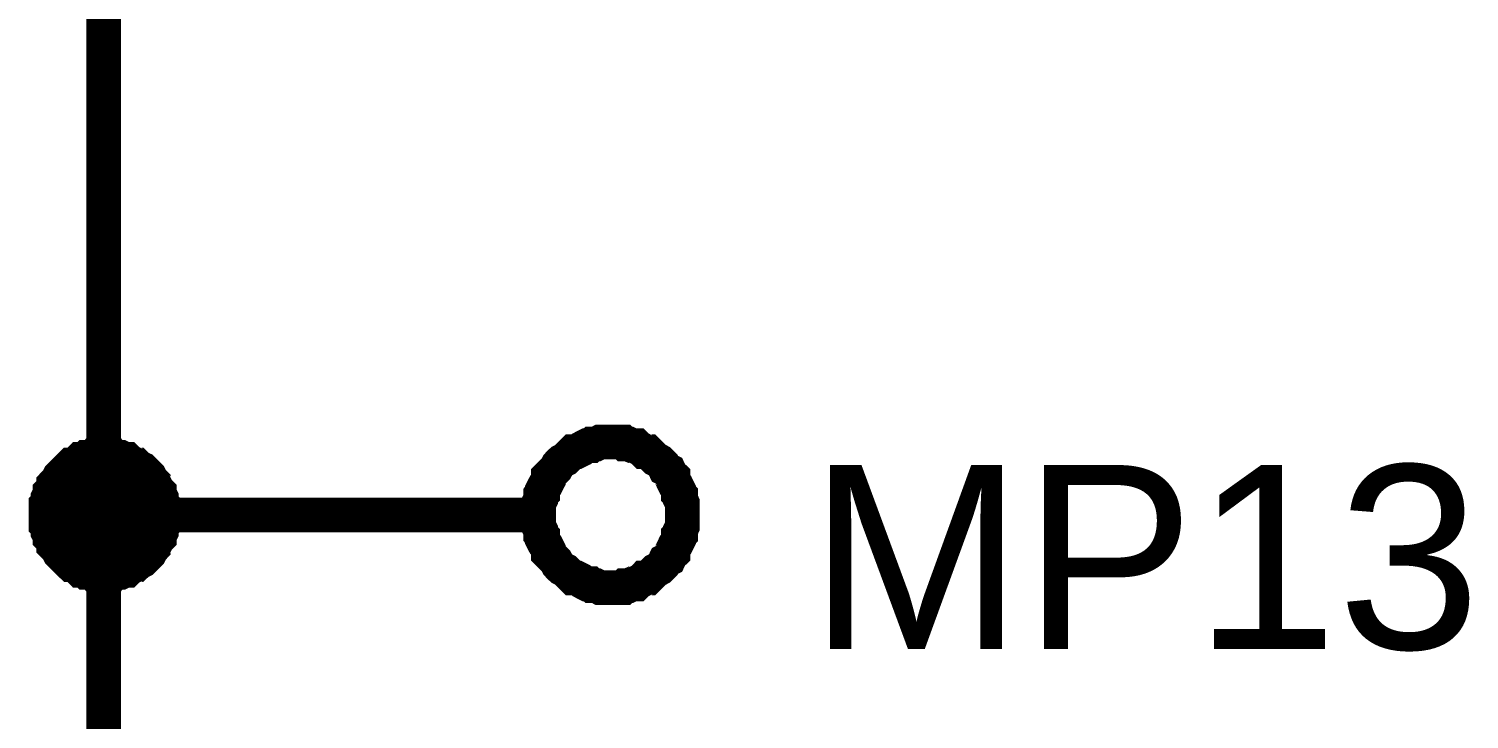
# Model space of a CAD drawing. Header units: millimetres. Extents: x -2024 to 917, y -725 to 13.
# Drawn here: x 336.49 to 348.93, y -193.05 to -187.09 of the extents above; entities that cross this region are included whole.
import ezdxf

# ---------------------------------------------------------------- set-up
doc = ezdxf.new("R2010")
doc.units = ezdxf.units.MM
doc.layers.add('Sheet', color=255, linetype='Continuous')
doc.styles.get("Standard").update_dxf_attribs({"font": 'arial.ttf'})

msp = doc.modelspace()

# ---------------------------------------------------------------- linework, layer by layer
at = {"layer": 'Sheet'}
for points, const_width in [([(337.136, -193.787), (337.136, -191.287), (337.136, -186.286), (337.136, -181.285)], 0.3), ([(340.893, -191.287), (340.893, -191.253), (340.893, -191.22), (340.893, -191.187), (340.91, -191.154), (340.91, -191.121), (340.926, -191.104), (340.926, -191.071), (340.943, -191.038), (340.959, -191.022), (340.976, -190.989), (340.976, -190.955), (340.992, -190.939), (341.025, -190.906), (341.042, -190.889), (341.059, -190.856), (341.075, -190.839), (341.092, -190.823), (341.125, -190.806), (341.141, -190.79), (341.174, -190.757), (341.191, -190.74), (341.224, -190.74), (341.257, -190.724), (341.274, -190.707), (341.307, -190.69), (341.34, -190.69), (341.357, -190.674), (341.39, -190.674), (341.423, -190.657), (341.456, -190.657), (341.489, -190.657), (341.522, -190.657)], 0.3), ([(341.522, -190.657), (341.489, -190.657), (341.456, -190.657), (341.423, -190.657), (341.39, -190.674), (341.357, -190.674), (341.34, -190.69), (341.307, -190.69), (341.274, -190.707), (341.257, -190.724), (341.224, -190.74), (341.191, -190.74), (341.174, -190.757), (341.141, -190.79), (341.125, -190.806), (341.092, -190.823), (341.075, -190.839), (341.059, -190.856), (341.042, -190.889), (341.025, -190.906), (340.992, -190.939), (340.976, -190.955), (340.976, -190.989), (340.959, -191.022), (340.943, -191.038), (340.926, -191.071), (340.926, -191.104), (340.91, -191.121), (340.91, -191.154), (340.893, -191.187), (340.893, -191.22), (340.893, -191.253), (340.893, -191.287)], 0.3), ([(341.522, -190.657), (341.555, -190.657), (341.588, -190.657), (341.621, -190.657), (341.638, -190.674), (341.671, -190.674), (341.704, -190.69), (341.737, -190.69), (341.754, -190.707), (341.787, -190.724), (341.803, -190.74), (341.836, -190.74), (341.853, -190.757), (341.886, -190.79), (341.903, -190.806), (341.936, -190.823), (341.952, -190.839), (341.969, -190.856), (341.985, -190.889), (342.019, -190.906), (342.035, -190.939), (342.052, -190.955), (342.052, -190.989), (342.068, -191.022), (342.085, -191.038), (342.101, -191.071), (342.101, -191.104), (342.118, -191.121), (342.118, -191.154), (342.134, -191.187), (342.134, -191.22), (342.134, -191.253), (342.134, -191.287)], 0.3), ([(342.134, -191.287), (342.134, -191.253), (342.134, -191.22), (342.134, -191.187), (342.118, -191.154), (342.118, -191.121), (342.101, -191.104), (342.101, -191.071), (342.085, -191.038), (342.068, -191.022), (342.052, -190.989), (342.052, -190.955), (342.035, -190.939), (342.019, -190.906), (341.985, -190.889), (341.969, -190.856), (341.952, -190.839), (341.936, -190.823), (341.903, -190.806), (341.886, -190.79), (341.853, -190.757), (341.836, -190.74), (341.803, -190.74), (341.787, -190.724), (341.754, -190.707), (341.737, -190.69), (341.704, -190.69), (341.671, -190.674), (341.638, -190.674), (341.621, -190.657), (341.588, -190.657), (341.555, -190.657), (341.522, -190.657)], 0.3), ([(336.639, -191.287), (336.639, -191.253), (336.639, -191.237), (336.639, -191.204), (336.656, -191.187), (336.656, -191.154), (336.656, -191.138), (336.673, -191.104), (336.673, -191.088), (336.689, -191.071), (336.706, -191.038), (336.706, -191.022), (336.722, -191.005), (336.739, -190.989), (336.755, -190.955), (336.772, -190.939), (336.788, -190.922), (336.805, -190.906), (336.822, -190.889), (336.838, -190.873), (336.855, -190.856), (336.871, -190.856), (336.904, -190.839), (336.921, -190.823), (336.937, -190.806), (336.97, -190.806), (336.987, -190.79), (337.004, -190.79), (337.037, -190.79), (337.053, -190.773), (337.086, -190.773), (337.103, -190.773), (337.136, -190.773)], 0.3), ([(336.639, -191.287), (336.639, -191.253), (336.639, -191.237), (336.639, -191.204), (336.656, -191.187), (336.656, -191.154), (336.656, -191.138), (336.673, -191.104), (336.673, -191.088), (336.689, -191.071), (336.706, -191.038), (336.706, -191.022), (336.722, -191.005), (336.739, -190.989), (336.755, -190.955), (336.772, -190.939), (336.788, -190.922), (336.805, -190.906), (336.822, -190.889), (336.838, -190.873), (336.855, -190.856), (336.871, -190.856), (336.904, -190.839), (336.921, -190.823), (336.937, -190.806), (336.97, -190.806), (336.987, -190.79), (337.004, -190.79), (337.037, -190.79), (337.053, -190.773), (337.086, -190.773), (337.103, -190.773), (337.136, -190.773)], 0.3), ([(336.639, -191.287), (336.639, -191.253), (336.639, -191.237), (336.639, -191.204), (336.656, -191.187), (336.656, -191.154), (336.656, -191.138), (336.673, -191.104), (336.673, -191.088), (336.689, -191.071), (336.706, -191.038), (336.706, -191.022), (336.722, -191.005), (336.739, -190.989), (336.755, -190.955), (336.772, -190.939), (336.788, -190.922), (336.805, -190.906), (336.822, -190.889), (336.838, -190.873), (336.855, -190.856), (336.871, -190.856), (336.904, -190.839), (336.921, -190.823), (336.937, -190.806), (336.97, -190.806), (336.987, -190.79), (337.004, -190.79), (337.037, -190.79), (337.053, -190.773), (337.086, -190.773), (337.103, -190.773), (337.136, -190.773)], 0.3), ([(336.639, -191.287), (336.639, -191.253), (336.639, -191.237), (336.639, -191.204), (336.656, -191.187), (336.656, -191.154), (336.656, -191.138), (336.673, -191.104), (336.673, -191.088), (336.689, -191.071), (336.706, -191.038), (336.706, -191.022), (336.722, -191.005), (336.739, -190.989), (336.755, -190.955), (336.772, -190.939), (336.788, -190.922), (336.805, -190.906), (336.822, -190.889), (336.838, -190.873), (336.855, -190.856), (336.871, -190.856), (336.904, -190.839), (336.921, -190.823), (336.937, -190.806), (336.97, -190.806), (336.987, -190.79), (337.004, -190.79), (337.037, -190.79), (337.053, -190.773), (337.086, -190.773), (337.103, -190.773), (337.136, -190.773)], 0.3), ([(337.136, -190.773), (337.136, -190.773)], 0.3), ([(337.136, -190.773), (337.169, -190.773), (337.186, -190.773), (337.219, -190.773), (337.235, -190.79), (337.268, -190.79), (337.285, -190.79), (337.318, -190.806), (337.335, -190.806), (337.351, -190.823), (337.384, -190.839), (337.401, -190.856), (337.417, -190.856), (337.434, -190.873), (337.467, -190.889), (337.484, -190.906), (337.5, -190.922), (337.517, -190.939), (337.533, -190.955), (337.55, -190.989), (337.566, -191.005), (337.566, -191.022), (337.583, -191.038), (337.599, -191.071), (337.616, -191.088), (337.616, -191.104), (337.633, -191.138), (337.633, -191.154), (337.633, -191.187), (337.649, -191.204), (337.649, -191.237), (337.649, -191.253), (337.649, -191.287)], 0.3), ([(337.136, -190.773), (337.136, -190.773)], 0.3), ([(337.136, -190.773), (337.169, -190.773), (337.186, -190.773), (337.219, -190.773), (337.235, -190.79), (337.268, -190.79), (337.285, -190.79), (337.318, -190.806), (337.335, -190.806), (337.351, -190.823), (337.384, -190.839), (337.401, -190.856), (337.417, -190.856), (337.434, -190.873), (337.467, -190.889), (337.484, -190.906), (337.5, -190.922), (337.517, -190.939), (337.533, -190.955), (337.55, -190.989), (337.566, -191.005), (337.566, -191.022), (337.583, -191.038), (337.599, -191.071), (337.616, -191.088), (337.616, -191.104), (337.633, -191.138), (337.633, -191.154), (337.633, -191.187), (337.649, -191.204), (337.649, -191.237), (337.649, -191.253), (337.649, -191.287)], 0.3), ([(337.136, -190.773), (337.136, -190.773)], 0.3), ([(337.136, -190.773), (337.169, -190.773), (337.186, -190.773), (337.219, -190.773), (337.235, -190.79), (337.268, -190.79), (337.285, -190.79), (337.318, -190.806), (337.335, -190.806), (337.351, -190.823), (337.384, -190.839), (337.401, -190.856), (337.417, -190.856), (337.434, -190.873), (337.467, -190.889), (337.484, -190.906), (337.5, -190.922), (337.517, -190.939), (337.533, -190.955), (337.55, -190.989), (337.566, -191.005), (337.566, -191.022), (337.583, -191.038), (337.599, -191.071), (337.616, -191.088), (337.616, -191.104), (337.633, -191.138), (337.633, -191.154), (337.633, -191.187), (337.649, -191.204), (337.649, -191.237), (337.649, -191.253), (337.649, -191.287)], 0.3), ([(337.136, -190.773), (337.136, -190.773)], 0.3), ([(337.136, -190.773), (337.169, -190.773), (337.186, -190.773), (337.219, -190.773), (337.235, -190.79), (337.268, -190.79), (337.285, -190.79), (337.318, -190.806), (337.335, -190.806), (337.351, -190.823), (337.384, -190.839), (337.401, -190.856), (337.417, -190.856), (337.434, -190.873), (337.467, -190.889), (337.484, -190.906), (337.5, -190.922), (337.517, -190.939), (337.533, -190.955), (337.55, -190.989), (337.566, -191.005), (337.566, -191.022), (337.583, -191.038), (337.599, -191.071), (337.616, -191.088), (337.616, -191.104), (337.633, -191.138), (337.633, -191.154), (337.633, -191.187), (337.649, -191.204), (337.649, -191.237), (337.649, -191.253), (337.649, -191.287)], 0.3), ([(336.639, -191.287), (336.639, -191.253), (336.639, -191.237), (336.639, -191.204), (336.656, -191.187), (336.656, -191.154), (336.656, -191.138), (336.673, -191.104), (336.673, -191.088), (336.689, -191.071), (336.706, -191.038), (336.706, -191.022), (336.722, -191.005), (336.739, -190.989), (336.755, -190.955), (336.772, -190.939), (336.788, -190.922), (336.805, -190.906), (336.822, -190.889), (336.838, -190.873), (336.855, -190.856), (336.871, -190.856), (336.904, -190.839), (336.921, -190.823), (336.937, -190.806), (336.97, -190.806), (336.987, -190.79), (337.004, -190.79), (337.037, -190.79), (337.053, -190.773), (337.086, -190.773), (337.103, -190.773), (337.136, -190.773)], 0.0991), ([(336.639, -191.287), (336.639, -191.253), (336.639, -191.237), (336.639, -191.204), (336.656, -191.187), (336.656, -191.154), (336.656, -191.138), (336.673, -191.104), (336.673, -191.088), (336.689, -191.071), (336.706, -191.038), (336.706, -191.022), (336.722, -191.005), (336.739, -190.989), (336.755, -190.955), (336.772, -190.939), (336.788, -190.922), (336.805, -190.906), (336.822, -190.889), (336.838, -190.873), (336.855, -190.856), (336.871, -190.856), (336.904, -190.839), (336.921, -190.823), (336.937, -190.806), (336.97, -190.806), (336.987, -190.79), (337.004, -190.79), (337.037, -190.79), (337.053, -190.773), (337.086, -190.773), (337.103, -190.773), (337.136, -190.773)], 0.0991), ([(336.639, -191.287), (336.639, -191.253), (336.639, -191.237), (336.639, -191.204), (336.656, -191.187), (336.656, -191.154), (336.656, -191.138), (336.673, -191.104), (336.673, -191.088), (336.689, -191.071), (336.706, -191.038), (336.706, -191.022), (336.722, -191.005), (336.739, -190.989), (336.755, -190.955), (336.772, -190.939), (336.788, -190.922), (336.805, -190.906), (336.822, -190.889), (336.838, -190.873), (336.855, -190.856), (336.871, -190.856), (336.904, -190.839), (336.921, -190.823), (336.937, -190.806), (336.97, -190.806), (336.987, -190.79), (337.004, -190.79), (337.037, -190.79), (337.053, -190.773), (337.086, -190.773), (337.103, -190.773), (337.136, -190.773)], 0.0991), ([(336.639, -191.287), (336.639, -191.253), (336.639, -191.237), (336.639, -191.204), (336.656, -191.187), (336.656, -191.154), (336.656, -191.138), (336.673, -191.104), (336.673, -191.088), (336.689, -191.071), (336.706, -191.038), (336.706, -191.022), (336.722, -191.005), (336.739, -190.989), (336.755, -190.955), (336.772, -190.939), (336.788, -190.922), (336.805, -190.906), (336.822, -190.889), (336.838, -190.873), (336.855, -190.856), (336.871, -190.856), (336.904, -190.839), (336.921, -190.823), (336.937, -190.806), (336.97, -190.806), (336.987, -190.79), (337.004, -190.79), (337.037, -190.79), (337.053, -190.773), (337.086, -190.773), (337.103, -190.773), (337.136, -190.773)], 0.0991), ([(337.136, -190.773), (337.136, -190.773)], 0.0991), ([(337.136, -190.773), (337.169, -190.773), (337.186, -190.773), (337.219, -190.773), (337.235, -190.79), (337.268, -190.79), (337.285, -190.79), (337.318, -190.806), (337.335, -190.806), (337.351, -190.823), (337.384, -190.839), (337.401, -190.856), (337.417, -190.856), (337.434, -190.873), (337.467, -190.889), (337.484, -190.906), (337.5, -190.922), (337.517, -190.939), (337.533, -190.955), (337.55, -190.989), (337.566, -191.005), (337.566, -191.022), (337.583, -191.038), (337.599, -191.071), (337.616, -191.088), (337.616, -191.104), (337.633, -191.138), (337.633, -191.154), (337.633, -191.187), (337.649, -191.204), (337.649, -191.237), (337.649, -191.253), (337.649, -191.287)], 0.0991), ([(337.136, -190.773), (337.136, -190.773)], 0.0991), ([(337.136, -190.773), (337.169, -190.773), (337.186, -190.773), (337.219, -190.773), (337.235, -190.79), (337.268, -190.79), (337.285, -190.79), (337.318, -190.806), (337.335, -190.806), (337.351, -190.823), (337.384, -190.839), (337.401, -190.856), (337.417, -190.856), (337.434, -190.873), (337.467, -190.889), (337.484, -190.906), (337.5, -190.922), (337.517, -190.939), (337.533, -190.955), (337.55, -190.989), (337.566, -191.005), (337.566, -191.022), (337.583, -191.038), (337.599, -191.071), (337.616, -191.088), (337.616, -191.104), (337.633, -191.138), (337.633, -191.154), (337.633, -191.187), (337.649, -191.204), (337.649, -191.237), (337.649, -191.253), (337.649, -191.287)], 0.0991), ([(337.136, -190.773), (337.136, -190.773)], 0.0991), ([(337.136, -190.773), (337.169, -190.773), (337.186, -190.773), (337.219, -190.773), (337.235, -190.79), (337.268, -190.79), (337.285, -190.79), (337.318, -190.806), (337.335, -190.806), (337.351, -190.823), (337.384, -190.839), (337.401, -190.856), (337.417, -190.856), (337.434, -190.873), (337.467, -190.889), (337.484, -190.906), (337.5, -190.922), (337.517, -190.939), (337.533, -190.955), (337.55, -190.989), (337.566, -191.005), (337.566, -191.022), (337.583, -191.038), (337.599, -191.071), (337.616, -191.088), (337.616, -191.104), (337.633, -191.138), (337.633, -191.154), (337.633, -191.187), (337.649, -191.204), (337.649, -191.237), (337.649, -191.253), (337.649, -191.287)], 0.0991), ([(337.136, -190.773), (337.136, -190.773)], 0.0991), ([(337.136, -190.773), (337.169, -190.773), (337.186, -190.773), (337.219, -190.773), (337.235, -190.79), (337.268, -190.79), (337.285, -190.79), (337.318, -190.806), (337.335, -190.806), (337.351, -190.823), (337.384, -190.839), (337.401, -190.856), (337.417, -190.856), (337.434, -190.873), (337.467, -190.889), (337.484, -190.906), (337.5, -190.922), (337.517, -190.939), (337.533, -190.955), (337.55, -190.989), (337.566, -191.005), (337.566, -191.022), (337.583, -191.038), (337.599, -191.071), (337.616, -191.088), (337.616, -191.104), (337.633, -191.138), (337.633, -191.154), (337.633, -191.187), (337.649, -191.204), (337.649, -191.237), (337.649, -191.253), (337.649, -191.287)], 0.0991), ([(337.136, -191.8), (337.103, -191.8), (337.086, -191.8), (337.053, -191.8), (337.037, -191.783), (337.004, -191.783), (336.987, -191.783), (336.97, -191.767), (336.937, -191.767), (336.921, -191.75), (336.904, -191.734), (336.871, -191.717), (336.855, -191.717), (336.838, -191.701), (336.822, -191.684), (336.805, -191.667), (336.788, -191.651), (336.772, -191.634), (336.755, -191.618), (336.739, -191.585), (336.722, -191.568), (336.706, -191.552), (336.706, -191.535), (336.689, -191.502), (336.673, -191.485), (336.673, -191.469), (336.656, -191.436), (336.656, -191.419), (336.656, -191.386), (336.639, -191.369), (336.639, -191.336), (336.639, -191.32), (336.639, -191.287)], 0.3), ([(336.639, -191.287), (336.639, -191.287)], 0.3), ([(337.136, -191.8), (337.103, -191.8), (337.086, -191.8), (337.053, -191.8), (337.037, -191.783), (337.004, -191.783), (336.987, -191.783), (336.97, -191.767), (336.937, -191.767), (336.921, -191.75), (336.904, -191.734), (336.871, -191.717), (336.855, -191.717), (336.838, -191.701), (336.822, -191.684), (336.805, -191.667), (336.788, -191.651), (336.772, -191.634), (336.755, -191.618), (336.739, -191.585), (336.722, -191.568), (336.706, -191.552), (336.706, -191.535), (336.689, -191.502), (336.673, -191.485), (336.673, -191.469), (336.656, -191.436), (336.656, -191.419), (336.656, -191.386), (336.639, -191.369), (336.639, -191.336), (336.639, -191.32), (336.639, -191.287)], 0.3), ([(336.639, -191.287), (336.639, -191.287)], 0.3), ([(337.136, -191.8), (337.103, -191.8), (337.086, -191.8), (337.053, -191.8), (337.037, -191.783), (337.004, -191.783), (336.987, -191.783), (336.97, -191.767), (336.937, -191.767), (336.921, -191.75), (336.904, -191.734), (336.871, -191.717), (336.855, -191.717), (336.838, -191.701), (336.822, -191.684), (336.805, -191.667), (336.788, -191.651), (336.772, -191.634), (336.755, -191.618), (336.739, -191.585), (336.722, -191.568), (336.706, -191.552), (336.706, -191.535), (336.689, -191.502), (336.673, -191.485), (336.673, -191.469), (336.656, -191.436), (336.656, -191.419), (336.656, -191.386), (336.639, -191.369), (336.639, -191.336), (336.639, -191.32), (336.639, -191.287)], 0.3), ([(336.639, -191.287), (336.639, -191.287)], 0.3), ([(337.136, -191.8), (337.103, -191.8), (337.086, -191.8), (337.053, -191.8), (337.037, -191.783), (337.004, -191.783), (336.987, -191.783), (336.97, -191.767), (336.937, -191.767), (336.921, -191.75), (336.904, -191.734), (336.871, -191.717), (336.855, -191.717), (336.838, -191.701), (336.822, -191.684), (336.805, -191.667), (336.788, -191.651), (336.772, -191.634), (336.755, -191.618), (336.739, -191.585), (336.722, -191.568), (336.706, -191.552), (336.706, -191.535), (336.689, -191.502), (336.673, -191.485), (336.673, -191.469), (336.656, -191.436), (336.656, -191.419), (336.656, -191.386), (336.639, -191.369), (336.639, -191.336), (336.639, -191.32), (336.639, -191.287)], 0.3), ([(336.639, -191.287), (336.639, -191.287)], 0.3), ([(337.649, -191.287), (337.649, -191.32), (337.649, -191.336), (337.649, -191.369), (337.633, -191.386), (337.633, -191.419), (337.633, -191.436), (337.616, -191.469), (337.616, -191.485), (337.599, -191.502), (337.583, -191.535), (337.566, -191.552), (337.566, -191.568), (337.55, -191.585), (337.533, -191.618), (337.517, -191.634), (337.5, -191.651), (337.484, -191.667), (337.467, -191.684), (337.434, -191.701), (337.417, -191.717), (337.401, -191.717), (337.384, -191.734), (337.351, -191.75), (337.335, -191.767), (337.318, -191.767), (337.285, -191.783), (337.268, -191.783), (337.235, -191.783), (337.219, -191.8), (337.186, -191.8), (337.169, -191.8), (337.136, -191.8)], 0.3), ([(337.136, -191.287), (339.635, -191.287)], 0.3), ([(337.649, -191.287), (337.649, -191.32), (337.649, -191.336), (337.649, -191.369), (337.633, -191.386), (337.633, -191.419), (337.633, -191.436), (337.616, -191.469), (337.616, -191.485), (337.599, -191.502), (337.583, -191.535), (337.566, -191.552), (337.566, -191.568), (337.55, -191.585), (337.533, -191.618), (337.517, -191.634), (337.5, -191.651), (337.484, -191.667), (337.467, -191.684), (337.434, -191.701), (337.417, -191.717), (337.401, -191.717), (337.384, -191.734), (337.351, -191.75), (337.335, -191.767), (337.318, -191.767), (337.285, -191.783), (337.268, -191.783), (337.235, -191.783), (337.219, -191.8), (337.186, -191.8), (337.169, -191.8), (337.136, -191.8)], 0.3), ([(337.649, -191.287), (337.649, -191.32), (337.649, -191.336), (337.649, -191.369), (337.633, -191.386), (337.633, -191.419), (337.633, -191.436), (337.616, -191.469), (337.616, -191.485), (337.599, -191.502), (337.583, -191.535), (337.566, -191.552), (337.566, -191.568), (337.55, -191.585), (337.533, -191.618), (337.517, -191.634), (337.5, -191.651), (337.484, -191.667), (337.467, -191.684), (337.434, -191.701), (337.417, -191.717), (337.401, -191.717), (337.384, -191.734), (337.351, -191.75), (337.335, -191.767), (337.318, -191.767), (337.285, -191.783), (337.268, -191.783), (337.235, -191.783), (337.219, -191.8), (337.186, -191.8), (337.169, -191.8), (337.136, -191.8)], 0.3), ([(337.649, -191.287), (337.649, -191.32), (337.649, -191.336), (337.649, -191.369), (337.633, -191.386), (337.633, -191.419), (337.633, -191.436), (337.616, -191.469), (337.616, -191.485), (337.599, -191.502), (337.583, -191.535), (337.566, -191.552), (337.566, -191.568), (337.55, -191.585), (337.533, -191.618), (337.517, -191.634), (337.5, -191.651), (337.484, -191.667), (337.467, -191.684), (337.434, -191.701), (337.417, -191.717), (337.401, -191.717), (337.384, -191.734), (337.351, -191.75), (337.335, -191.767), (337.318, -191.767), (337.285, -191.783), (337.268, -191.783), (337.235, -191.783), (337.219, -191.8), (337.186, -191.8), (337.169, -191.8), (337.136, -191.8)], 0.3), ([(337.649, -191.287), (337.649, -191.287), (337.649, -191.287), (337.649, -191.287), (337.649, -191.287), (337.649, -191.287), (337.649, -191.287), (337.649, -191.287), (337.649, -191.287), (337.649, -191.287), (337.649, -191.287), (337.649, -191.287), (337.649, -191.287), (337.649, -191.287), (337.649, -191.287), (337.649, -191.287), (337.649, -191.287), (337.649, -191.287), (337.649, -191.287), (337.649, -191.287), (337.649, -191.287), (337.649, -191.287), (337.649, -191.287), (337.649, -191.287), (337.649, -191.287), (337.649, -191.287), (337.649, -191.287), (337.649, -191.287), (337.649, -191.287), (337.649, -191.287), (337.649, -191.287), (337.649, -191.287), (337.649, -191.287)], 0.3), ([(337.649, -191.287), (337.649, -191.287)], 0.3), ([(337.649, -191.287), (337.649, -191.287), (337.649, -191.287), (337.649, -191.287), (337.649, -191.287), (337.649, -191.287), (337.649, -191.287), (337.649, -191.287), (337.649, -191.287), (337.649, -191.287), (337.649, -191.287), (337.649, -191.287), (337.649, -191.287), (337.649, -191.287), (337.649, -191.287), (337.649, -191.287), (337.649, -191.287), (337.649, -191.287), (337.649, -191.287), (337.649, -191.287), (337.649, -191.287), (337.649, -191.287), (337.649, -191.287), (337.649, -191.287), (337.649, -191.287), (337.649, -191.287), (337.649, -191.287), (337.649, -191.287), (337.649, -191.287), (337.649, -191.287), (337.649, -191.287), (337.649, -191.287), (337.649, -191.287)], 0.3), ([(337.649, -191.287), (337.649, -191.287)], 0.3), ([(337.649, -191.287), (337.649, -191.287), (337.649, -191.287), (337.649, -191.287), (337.649, -191.287), (337.649, -191.287), (337.649, -191.287), (337.649, -191.287), (337.649, -191.287), (337.649, -191.287), (337.649, -191.287), (337.649, -191.287), (337.649, -191.287), (337.649, -191.287), (337.649, -191.287), (337.649, -191.287), (337.649, -191.287), (337.649, -191.287), (337.649, -191.287), (337.649, -191.287), (337.649, -191.287), (337.649, -191.287), (337.649, -191.287), (337.649, -191.287), (337.649, -191.287), (337.649, -191.287), (337.649, -191.287), (337.649, -191.287), (337.649, -191.287), (337.649, -191.287), (337.649, -191.287), (337.649, -191.287), (337.649, -191.287)], 0.3), ([(337.649, -191.287), (337.649, -191.287)], 0.3), ([(337.649, -191.287), (337.649, -191.287), (337.649, -191.287), (337.649, -191.287), (337.649, -191.287), (337.649, -191.287), (337.649, -191.287), (337.649, -191.287), (337.649, -191.287), (337.649, -191.287), (337.649, -191.287), (337.649, -191.287), (337.649, -191.287), (337.649, -191.287), (337.649, -191.287), (337.649, -191.287), (337.649, -191.287), (337.649, -191.287), (337.649, -191.287), (337.649, -191.287), (337.649, -191.287), (337.649, -191.287), (337.649, -191.287), (337.649, -191.287), (337.649, -191.287), (337.649, -191.287), (337.649, -191.287), (337.649, -191.287), (337.649, -191.287), (337.649, -191.287), (337.649, -191.287), (337.649, -191.287), (337.649, -191.287)], 0.3), ([(337.649, -191.287), (337.649, -191.287)], 0.3), ([(340.893, -191.287), (339.635, -191.287)], 0.3), ([(341.522, -191.916), (341.489, -191.916), (341.456, -191.916), (341.423, -191.916), (341.39, -191.899), (341.357, -191.899), (341.34, -191.883), (341.307, -191.883), (341.274, -191.866), (341.257, -191.85), (341.224, -191.833), (341.191, -191.833), (341.174, -191.816), (341.141, -191.783), (341.125, -191.767), (341.092, -191.75), (341.075, -191.734), (341.059, -191.717), (341.042, -191.684), (341.025, -191.667), (340.992, -191.634), (340.976, -191.618), (340.976, -191.585), (340.959, -191.552), (340.943, -191.535), (340.926, -191.502), (340.926, -191.469), (340.91, -191.452), (340.91, -191.419), (340.893, -191.386), (340.893, -191.353), (340.893, -191.32), (340.893, -191.287)], 0.3), ([(340.893, -191.287), (340.893, -191.287)], 0.3), ([(340.893, -191.287), (340.893, -191.32), (340.893, -191.353), (340.893, -191.386), (340.91, -191.419), (340.91, -191.452), (340.926, -191.469), (340.926, -191.502), (340.943, -191.535), (340.959, -191.552), (340.976, -191.585), (340.976, -191.618), (340.992, -191.634), (341.025, -191.667), (341.042, -191.684), (341.059, -191.717), (341.075, -191.734), (341.092, -191.75), (341.125, -191.767), (341.141, -191.783), (341.174, -191.816), (341.191, -191.833), (341.224, -191.833), (341.257, -191.85), (341.274, -191.866), (341.307, -191.883), (341.34, -191.883), (341.357, -191.899), (341.39, -191.899), (341.423, -191.916), (341.456, -191.916), (341.489, -191.916), (341.522, -191.916)], 0.3), ([(342.134, -191.287), (342.134, -191.32), (342.134, -191.353), (342.134, -191.386), (342.118, -191.419), (342.118, -191.452), (342.101, -191.469), (342.101, -191.502), (342.085, -191.535), (342.068, -191.552), (342.052, -191.585), (342.052, -191.618), (342.035, -191.634), (342.019, -191.667), (341.985, -191.684), (341.969, -191.717), (341.952, -191.734), (341.936, -191.75), (341.903, -191.767), (341.886, -191.783), (341.853, -191.816), (341.836, -191.833), (341.803, -191.833), (341.787, -191.85), (341.754, -191.866), (341.737, -191.883), (341.704, -191.883), (341.671, -191.899), (341.638, -191.899), (341.621, -191.916), (341.588, -191.916), (341.555, -191.916), (341.522, -191.916)], 0.3), ([(341.522, -191.916), (341.555, -191.916), (341.588, -191.916), (341.621, -191.916), (341.638, -191.899), (341.671, -191.899), (341.704, -191.883), (341.737, -191.883), (341.754, -191.866), (341.787, -191.85), (341.803, -191.833), (341.836, -191.833), (341.853, -191.816), (341.886, -191.783), (341.903, -191.767), (341.936, -191.75), (341.952, -191.734), (341.969, -191.717), (341.985, -191.684), (342.019, -191.667), (342.035, -191.634), (342.052, -191.618), (342.052, -191.585), (342.068, -191.552), (342.085, -191.535), (342.101, -191.502), (342.101, -191.469), (342.118, -191.452), (342.118, -191.419), (342.134, -191.386), (342.134, -191.353), (342.134, -191.32), (342.134, -191.287)], 0.3), ([(342.134, -191.287), (342.134, -191.287), (342.134, -191.287), (342.134, -191.287), (342.134, -191.287), (342.134, -191.287), (342.134, -191.287), (342.134, -191.287), (342.134, -191.287), (342.134, -191.287), (342.134, -191.287), (342.134, -191.287), (342.134, -191.287), (342.134, -191.287), (342.134, -191.287), (342.134, -191.287), (342.134, -191.287), (342.134, -191.287), (342.134, -191.287), (342.134, -191.287), (342.134, -191.287), (342.134, -191.287), (342.134, -191.287), (342.134, -191.287), (342.134, -191.287), (342.134, -191.287), (342.134, -191.287), (342.134, -191.287), (342.134, -191.287), (342.134, -191.287), (342.134, -191.287), (342.134, -191.287), (342.134, -191.287)], 0.3), ([(342.134, -191.287), (342.134, -191.287)], 0.3), ([(337.136, -191.8), (337.103, -191.8), (337.086, -191.8), (337.053, -191.8), (337.037, -191.783), (337.004, -191.783), (336.987, -191.783), (336.97, -191.767), (336.937, -191.767), (336.921, -191.75), (336.904, -191.734), (336.871, -191.717), (336.855, -191.717), (336.838, -191.701), (336.822, -191.684), (336.805, -191.667), (336.788, -191.651), (336.772, -191.634), (336.755, -191.618), (336.739, -191.585), (336.722, -191.568), (336.706, -191.552), (336.706, -191.535), (336.689, -191.502), (336.673, -191.485), (336.673, -191.469), (336.656, -191.436), (336.656, -191.419), (336.656, -191.386), (336.639, -191.369), (336.639, -191.336), (336.639, -191.32), (336.639, -191.287)], 0.0991), ([(336.639, -191.287), (336.639, -191.287)], 0.0991), ([(337.136, -191.8), (337.103, -191.8), (337.086, -191.8), (337.053, -191.8), (337.037, -191.783), (337.004, -191.783), (336.987, -191.783), (336.97, -191.767), (336.937, -191.767), (336.921, -191.75), (336.904, -191.734), (336.871, -191.717), (336.855, -191.717), (336.838, -191.701), (336.822, -191.684), (336.805, -191.667), (336.788, -191.651), (336.772, -191.634), (336.755, -191.618), (336.739, -191.585), (336.722, -191.568), (336.706, -191.552), (336.706, -191.535), (336.689, -191.502), (336.673, -191.485), (336.673, -191.469), (336.656, -191.436), (336.656, -191.419), (336.656, -191.386), (336.639, -191.369), (336.639, -191.336), (336.639, -191.32), (336.639, -191.287)], 0.0991), ([(336.639, -191.287), (336.639, -191.287)], 0.0991), ([(337.136, -191.8), (337.103, -191.8), (337.086, -191.8), (337.053, -191.8), (337.037, -191.783), (337.004, -191.783), (336.987, -191.783), (336.97, -191.767), (336.937, -191.767), (336.921, -191.75), (336.904, -191.734), (336.871, -191.717), (336.855, -191.717), (336.838, -191.701), (336.822, -191.684), (336.805, -191.667), (336.788, -191.651), (336.772, -191.634), (336.755, -191.618), (336.739, -191.585), (336.722, -191.568), (336.706, -191.552), (336.706, -191.535), (336.689, -191.502), (336.673, -191.485), (336.673, -191.469), (336.656, -191.436), (336.656, -191.419), (336.656, -191.386), (336.639, -191.369), (336.639, -191.336), (336.639, -191.32), (336.639, -191.287)], 0.0991), ([(336.639, -191.287), (336.639, -191.287)], 0.0991), ([(337.136, -191.8), (337.103, -191.8), (337.086, -191.8), (337.053, -191.8), (337.037, -191.783), (337.004, -191.783), (336.987, -191.783), (336.97, -191.767), (336.937, -191.767), (336.921, -191.75), (336.904, -191.734), (336.871, -191.717), (336.855, -191.717), (336.838, -191.701), (336.822, -191.684), (336.805, -191.667), (336.788, -191.651), (336.772, -191.634), (336.755, -191.618), (336.739, -191.585), (336.722, -191.568), (336.706, -191.552), (336.706, -191.535), (336.689, -191.502), (336.673, -191.485), (336.673, -191.469), (336.656, -191.436), (336.656, -191.419), (336.656, -191.386), (336.639, -191.369), (336.639, -191.336), (336.639, -191.32), (336.639, -191.287)], 0.0991), ([(336.639, -191.287), (336.639, -191.287)], 0.0991), ([(337.649, -191.287), (337.649, -191.32), (337.649, -191.336), (337.649, -191.369), (337.633, -191.386), (337.633, -191.419), (337.633, -191.436), (337.616, -191.469), (337.616, -191.485), (337.599, -191.502), (337.583, -191.535), (337.566, -191.552), (337.566, -191.568), (337.55, -191.585), (337.533, -191.618), (337.517, -191.634), (337.5, -191.651), (337.484, -191.667), (337.467, -191.684), (337.434, -191.701), (337.417, -191.717), (337.401, -191.717), (337.384, -191.734), (337.351, -191.75), (337.335, -191.767), (337.318, -191.767), (337.285, -191.783), (337.268, -191.783), (337.235, -191.783), (337.219, -191.8), (337.186, -191.8), (337.169, -191.8), (337.136, -191.8)], 0.0991), ([(337.649, -191.287), (337.649, -191.32), (337.649, -191.336), (337.649, -191.369), (337.633, -191.386), (337.633, -191.419), (337.633, -191.436), (337.616, -191.469), (337.616, -191.485), (337.599, -191.502), (337.583, -191.535), (337.566, -191.552), (337.566, -191.568), (337.55, -191.585), (337.533, -191.618), (337.517, -191.634), (337.5, -191.651), (337.484, -191.667), (337.467, -191.684), (337.434, -191.701), (337.417, -191.717), (337.401, -191.717), (337.384, -191.734), (337.351, -191.75), (337.335, -191.767), (337.318, -191.767), (337.285, -191.783), (337.268, -191.783), (337.235, -191.783), (337.219, -191.8), (337.186, -191.8), (337.169, -191.8), (337.136, -191.8)], 0.0991), ([(337.649, -191.287), (337.649, -191.32), (337.649, -191.336), (337.649, -191.369), (337.633, -191.386), (337.633, -191.419), (337.633, -191.436), (337.616, -191.469), (337.616, -191.485), (337.599, -191.502), (337.583, -191.535), (337.566, -191.552), (337.566, -191.568), (337.55, -191.585), (337.533, -191.618), (337.517, -191.634), (337.5, -191.651), (337.484, -191.667), (337.467, -191.684), (337.434, -191.701), (337.417, -191.717), (337.401, -191.717), (337.384, -191.734), (337.351, -191.75), (337.335, -191.767), (337.318, -191.767), (337.285, -191.783), (337.268, -191.783), (337.235, -191.783), (337.219, -191.8), (337.186, -191.8), (337.169, -191.8), (337.136, -191.8)], 0.0991), ([(337.649, -191.287), (337.649, -191.32), (337.649, -191.336), (337.649, -191.369), (337.633, -191.386), (337.633, -191.419), (337.633, -191.436), (337.616, -191.469), (337.616, -191.485), (337.599, -191.502), (337.583, -191.535), (337.566, -191.552), (337.566, -191.568), (337.55, -191.585), (337.533, -191.618), (337.517, -191.634), (337.5, -191.651), (337.484, -191.667), (337.467, -191.684), (337.434, -191.701), (337.417, -191.717), (337.401, -191.717), (337.384, -191.734), (337.351, -191.75), (337.335, -191.767), (337.318, -191.767), (337.285, -191.783), (337.268, -191.783), (337.235, -191.783), (337.219, -191.8), (337.186, -191.8), (337.169, -191.8), (337.136, -191.8)], 0.0991), ([(337.649, -191.287), (337.649, -191.287), (337.649, -191.287), (337.649, -191.287), (337.649, -191.287), (337.649, -191.287), (337.649, -191.287), (337.649, -191.287), (337.649, -191.287), (337.649, -191.287), (337.649, -191.287), (337.649, -191.287), (337.649, -191.287), (337.649, -191.287), (337.649, -191.287), (337.649, -191.287), (337.649, -191.287), (337.649, -191.287), (337.649, -191.287), (337.649, -191.287), (337.649, -191.287), (337.649, -191.287), (337.649, -191.287), (337.649, -191.287), (337.649, -191.287), (337.649, -191.287), (337.649, -191.287), (337.649, -191.287), (337.649, -191.287), (337.649, -191.287), (337.649, -191.287), (337.649, -191.287), (337.649, -191.287)], 0.0991), ([(337.649, -191.287), (337.649, -191.287)], 0.0991), ([(337.649, -191.287), (337.649, -191.287), (337.649, -191.287), (337.649, -191.287), (337.649, -191.287), (337.649, -191.287), (337.649, -191.287), (337.649, -191.287), (337.649, -191.287), (337.649, -191.287), (337.649, -191.287), (337.649, -191.287), (337.649, -191.287), (337.649, -191.287), (337.649, -191.287), (337.649, -191.287), (337.649, -191.287), (337.649, -191.287), (337.649, -191.287), (337.649, -191.287), (337.649, -191.287), (337.649, -191.287), (337.649, -191.287), (337.649, -191.287), (337.649, -191.287), (337.649, -191.287), (337.649, -191.287), (337.649, -191.287), (337.649, -191.287), (337.649, -191.287), (337.649, -191.287), (337.649, -191.287), (337.649, -191.287)], 0.0991), ([(337.649, -191.287), (337.649, -191.287)], 0.0991), ([(337.649, -191.287), (337.649, -191.287), (337.649, -191.287), (337.649, -191.287), (337.649, -191.287), (337.649, -191.287), (337.649, -191.287), (337.649, -191.287), (337.649, -191.287), (337.649, -191.287), (337.649, -191.287), (337.649, -191.287), (337.649, -191.287), (337.649, -191.287), (337.649, -191.287), (337.649, -191.287), (337.649, -191.287), (337.649, -191.287), (337.649, -191.287), (337.649, -191.287), (337.649, -191.287), (337.649, -191.287), (337.649, -191.287), (337.649, -191.287), (337.649, -191.287), (337.649, -191.287), (337.649, -191.287), (337.649, -191.287), (337.649, -191.287), (337.649, -191.287), (337.649, -191.287), (337.649, -191.287), (337.649, -191.287)], 0.0991), ([(337.649, -191.287), (337.649, -191.287)], 0.0991), ([(337.649, -191.287), (337.649, -191.287), (337.649, -191.287), (337.649, -191.287), (337.649, -191.287), (337.649, -191.287), (337.649, -191.287), (337.649, -191.287), (337.649, -191.287), (337.649, -191.287), (337.649, -191.287), (337.649, -191.287), (337.649, -191.287), (337.649, -191.287), (337.649, -191.287), (337.649, -191.287), (337.649, -191.287), (337.649, -191.287), (337.649, -191.287), (337.649, -191.287), (337.649, -191.287), (337.649, -191.287), (337.649, -191.287), (337.649, -191.287), (337.649, -191.287), (337.649, -191.287), (337.649, -191.287), (337.649, -191.287), (337.649, -191.287), (337.649, -191.287), (337.649, -191.287), (337.649, -191.287), (337.649, -191.287)], 0.0991), ([(337.649, -191.287), (337.649, -191.287)], 0.0991)]:
    msp.add_lwpolyline(points, dxfattribs=dict(at, const_width=const_width))
at = {"layer": 'Sheet', "const_width": 0.508}
msp.add_lwpolyline([(336.835, -191.282, 1), (337.343, -191.282, 1)], format="xyb", close=True, dxfattribs=at)

# ---------------------------------------------------------------- texts
at = {"layer": 'Sheet'}
msp.add_text('MP13', height=1.5897, dxfattribs=at).set_placement((343.227, -192.446))

doc.saveas('drawing.dxf')
